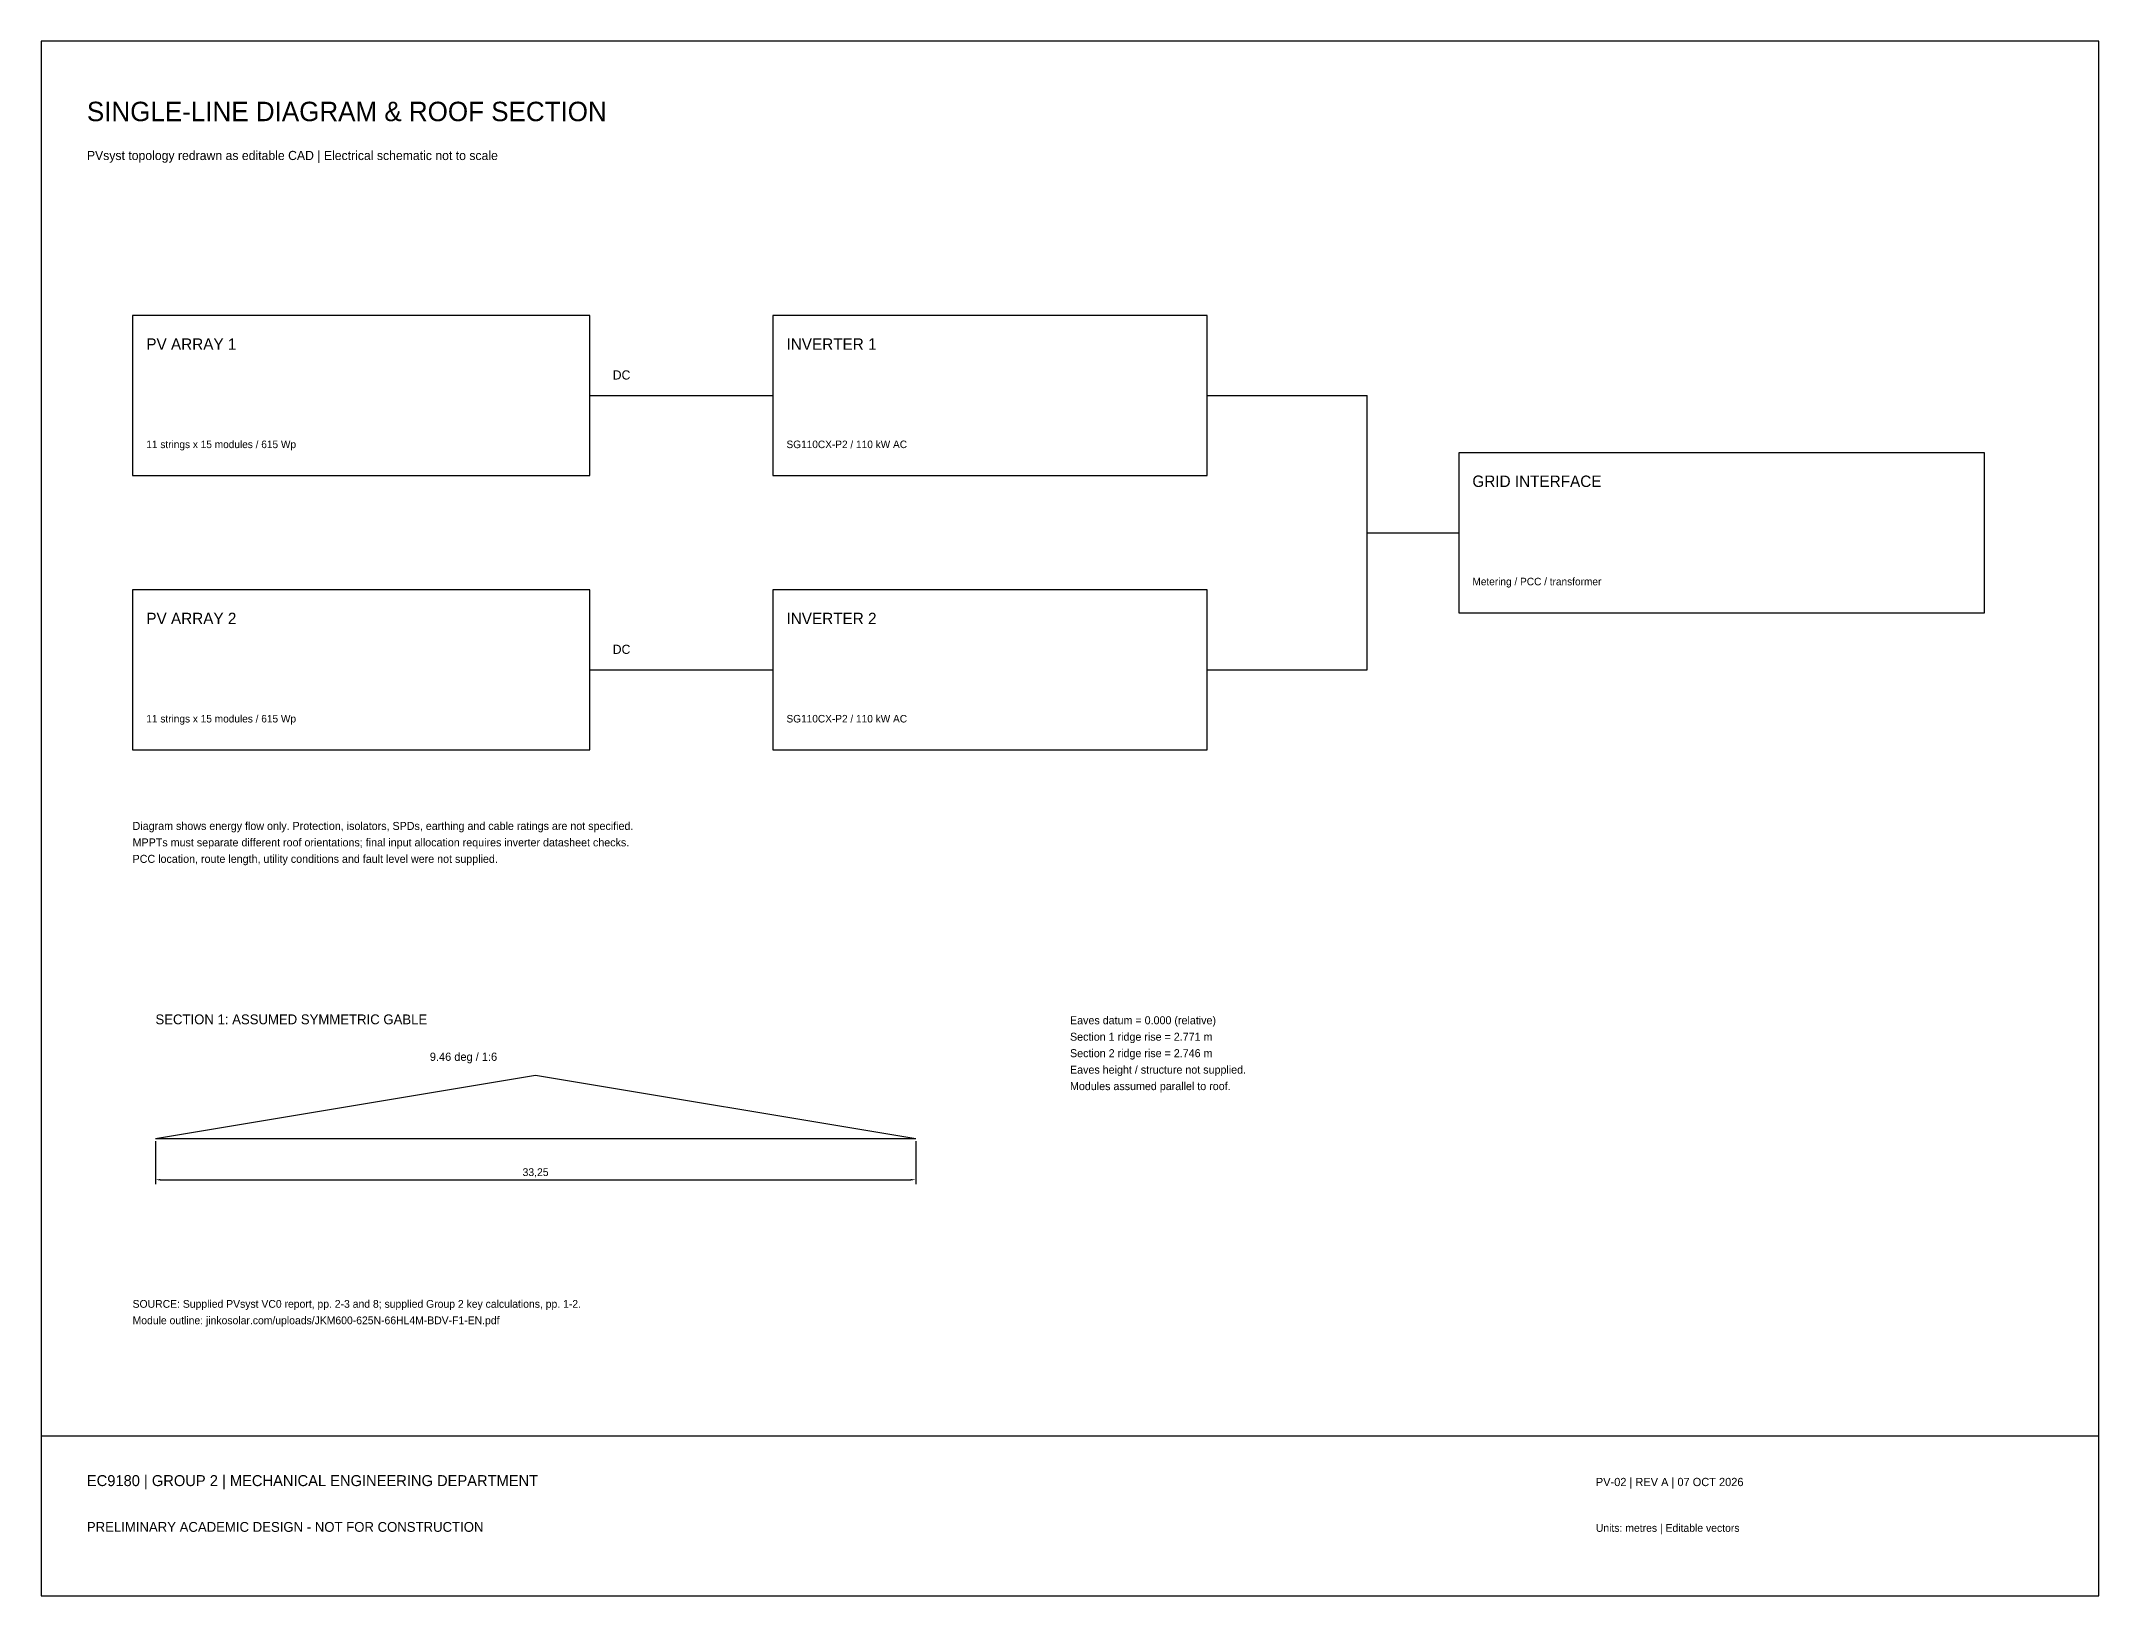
# Model space of a CAD drawing. Header units: metres. Extents: x 0 to 290, y 0 to 68.
# Drawn here: x 100 to 190, y 0 to 68 of the extents above; entities that cross this region are included whole.
import ezdxf

# ---------------------------------------------------------------- set-up
doc = ezdxf.new("R2010")
doc.units = ezdxf.units.M
for name, color, linetype in [('DIMENSIONS', 8, 'Continuous'), ('ELECTRICAL', 4, 'Continuous'), ('FRAME', 7, 'Continuous'), ('NOTES', 7, 'Continuous'), ('ROOF', 7, 'Continuous'), ('TEXT', 7, 'Continuous')]:
    doc.layers.add(name, color=color, linetype=linetype)
doc.dimstyles.get("Standard").update_dxf_attribs({"dimtxt": 2.5, "dimasz": 2.5, "dimexe": 1.25, "dimexo": 0.625, "dimtad": 1, "dimcen": 2.5, "dimazin": 3, "dimtfac": 1, "dimtmove": 0, "dimatfit": 3, "dimarcsym": 0})

msp = doc.modelspace()

# ---------------------------------------------------------------- linework, layer by layer
at = {"layer": 'DIMENSIONS'}
msp.add_line((105, 20), (138.25, 20), dxfattribs=at)
at = {"layer": 'ELECTRICAL'}
for p, q in [((124, 52.5), (132, 52.5)), ((151, 52.5), (158, 52.5)), ((158, 40.5), (158, 52.5)), ((158, 46.5), (162, 46.5)), ((124, 40.5), (132, 40.5)), ((151, 40.5), (158, 40.5))]:
    msp.add_line(p, q, dxfattribs=at)
for points in [[(104, 49), (124, 49), (124, 56), (104, 56)], [(132, 49), (151, 49), (151, 56), (132, 56)], [(162, 43), (185, 43), (185, 50), (162, 50)], [(104, 37), (124, 37), (124, 44), (104, 44)], [(132, 37), (151, 37), (151, 44), (132, 44)]]:
    msp.add_lwpolyline(points, close=True, dxfattribs=at)
at = {"layer": 'FRAME'}
msp.add_line((100, 7), (190, 7), dxfattribs=at)
msp.add_lwpolyline([(100, 0), (190, 0), (190, 68), (100, 68)], close=True, dxfattribs=at)
at = {"layer": 'ROOF'}
for p, q in [((105, 20), (121.625, 22.771)), ((121.625, 22.771), (138.25, 20))]:
    msp.add_line(p, q, dxfattribs=at)

# ---------------------------------------------------------------- texts
at = {"layer": 'NOTES'}
for s, height, p in [('Diagram shows energy flow only. Protection, isolators, SPDs, earthing and cable ratings are not specified.', 0.35, (104, 33.5)), ('MPPTs must separate different roof orientations; final input allocation requires inverter datasheet checks.', 0.35, (104, 32.78)), ('PCC location, route length, utility conditions and fault level were not supplied.', 0.35, (104, 32.06)), ('Eaves datum = 0.000 (relative)', 0.35, (145, 25)), ('Section 1 ridge rise = 2.771 m', 0.35, (145, 24.28)), ('Section 2 ridge rise = 2.746 m', 0.35, (145, 23.56)), ('Eaves height / structure not supplied.', 0.35, (145, 22.84)), ('Modules assumed parallel to roof.', 0.35, (145, 22.12)), ('SOURCE: Supplied PVsyst VC0 report, pp. 2-3 and 8; supplied Group 2 key calculations, pp. 1-2.', 0.34, (104, 12.6)), ('Module outline: jinkosolar.com/uploads/JKM600-625N-66HL4M-BDV-F1-EN.pdf', 0.34, (104, 11.88))]:
    msp.add_text(s, height=height, dxfattribs=at).set_placement(p)
at = {"layer": 'TEXT'}
for s, height, p in [('SINGLE-LINE DIAGRAM & ROOF SECTION', 0.85, (102, 64.5)), ('PVsyst topology redrawn as editable CAD | Electrical schematic not to scale', 0.4, (102, 62.8)), ('PV ARRAY 1', 0.5, (104.6, 54.5)), ('INVERTER 1', 0.5, (132.6, 54.5)), ('DC', 0.4, (125, 53.2)), ('11 strings x 15 modules / 615 Wp', 0.33, (104.6, 50.2)), ('SG110CX-P2 / 110 kW AC', 0.33, (132.6, 50.2)), ('GRID INTERFACE', 0.5, (162.6, 48.5)), ('Metering / PCC / transformer', 0.33, (162.6, 44.2)), ('PV ARRAY 2', 0.5, (104.6, 42.5)), ('INVERTER 2', 0.5, (132.6, 42.5)), ('DC', 0.4, (125, 41.2)), ('11 strings x 15 modules / 615 Wp', 0.33, (104.6, 38.2)), ('SG110CX-P2 / 110 kW AC', 0.33, (132.6, 38.2)), ('SECTION 1: ASSUMED SYMMETRIC GABLE', 0.43, (105, 25)), ('9.46 deg / 1:6', 0.36, (117, 23.4)), ('EC9180 | GROUP 2 | MECHANICAL ENGINEERING DEPARTMENT', 0.48, (102, 4.8)), ('PV-02 | REV A | 07 OCT 2026', 0.36, (168, 4.8)), ('PRELIMINARY ACADEMIC DESIGN - NOT FOR CONSTRUCTION', 0.43, (102, 2.8)), ('Units: metres | Editable vectors', 0.34, (168, 2.8))]:
    msp.add_text(s, height=height, dxfattribs=at).set_placement(p)

# ---------------------------------------------------------------- dimensions: what is measured, and where the dimension line sits
msp.add_linear_dim(base=(105, 18.2), p1=(105, 20), p2=(138.25, 20), dimstyle='Standard', override={"dimtxt": 0.34, "dimasz": 0.22, "dimexe": 0.2, "dimexo": 0.12, "dimgap": 0.13, "dimtad": 1, "dimdec": 2}).render()

doc.saveas('drawing.dxf')
